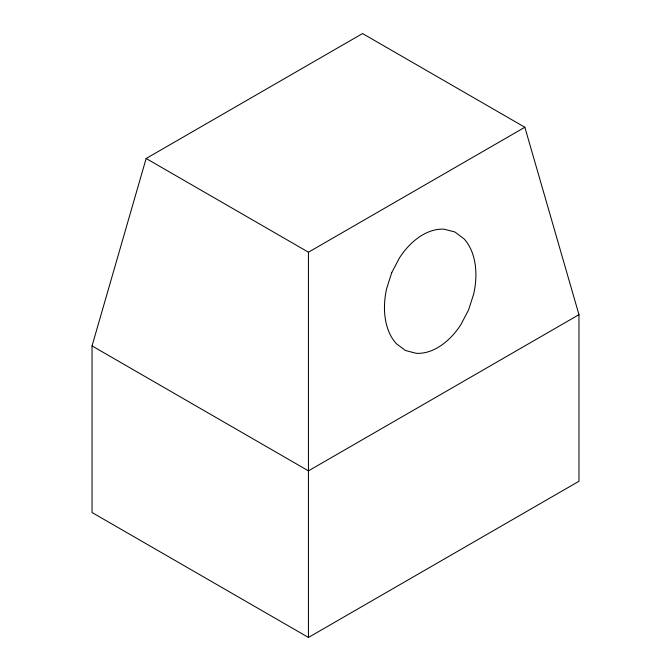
<?xml version="1.0" encoding="UTF-8"?>
<svg xmlns="http://www.w3.org/2000/svg" width="671" height="671" viewBox="0 0 671 671"><rect width="100%" height="100%" fill="white"/><g stroke="black" fill="none" stroke-linecap="round" stroke-linejoin="round"><path stroke-width="1.01" d="M92.036 345.909L146.144 158.49L362.55 33.55L524.856 127.255L578.964 314.674L578.964 481.266L308.45 637.45L92.036 512.51L92.036 345.909L308.45 470.857L578.964 314.674M146.144 158.49L308.45 252.204L524.856 127.255M308.45 252.204L308.45 637.45M391.738 272.627L386.647 288.605A65.381 43.439 -68.9 0 0 396.343 343.669L405.452 350.505L416.238 353.307A63.04 41.887 -68.9 0 0 460.91 324.571L468.618 309.868L473.709 293.898A65.381 43.439 -68.9 0 0 464.013 238.826L454.913 231.99L444.118 229.188A63.04 41.887 -68.9 0 0 399.455 257.932L391.738 272.627"/></g></svg>
